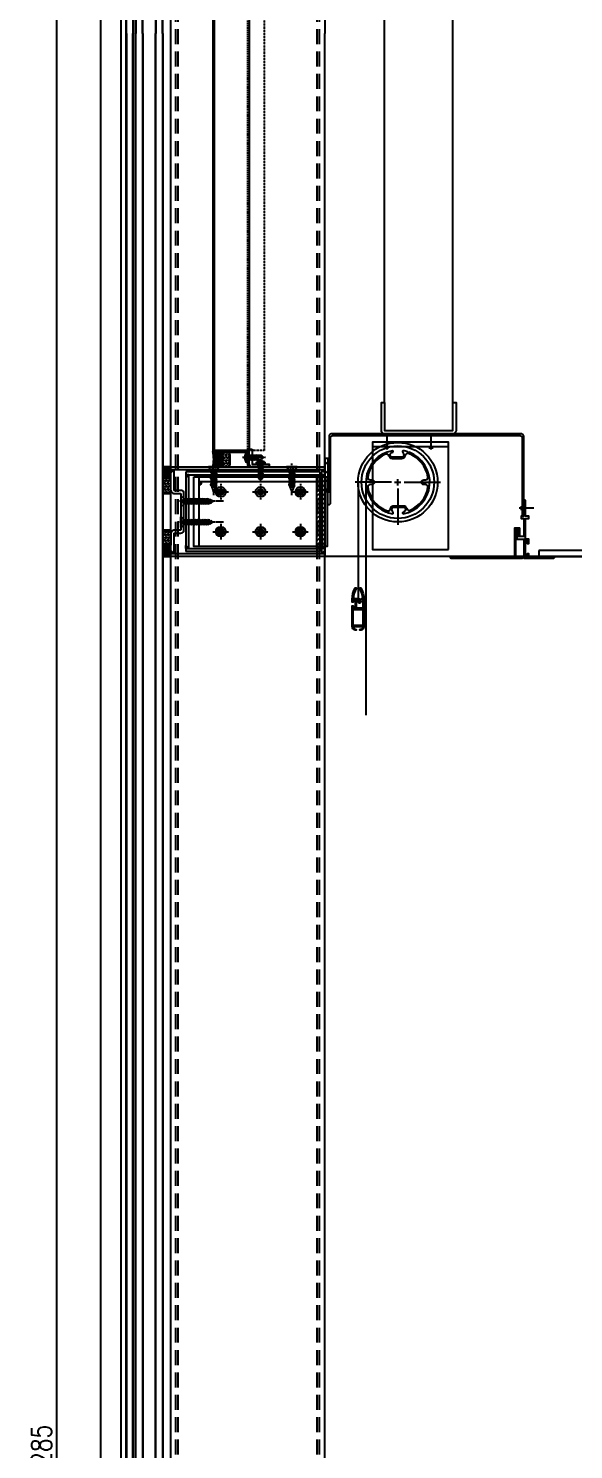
# Model space of a CAD drawing. Extents: x -3378 to 102197, y -3799 to 48702.
# Drawn here: x 58803 to 59351, y 41901 to 43329 of the extents above; entities that cross this region are included whole.
import ezdxf

# ---------------------------------------------------------------- set-up
doc = ezdxf.new("R2010")
doc.units = 0
for name, pattern in [('CEN1', [9, 6, -1, 1, -1]), ('CENTER', [2, 1.25, -0.25, 0.25, -0.25]), ('HIDDEN', [0.375, 0.25, -0.125])]:
    doc.linetypes.add(name, pattern=pattern)
for name, color, linetype in [('ARR', 6, 'Continuous'), ('BCM-DIM', 54, 'Continuous'), ('BCM-draft', 252, 'Continuous'), ('CENTER', 4, 'CENTER'), ('CL', 14, 'CENTER'), ('DIM', 173, 'Continuous'), ('不鏽鋼板S.S.PANEL', 30, 'Continuous'), ('剖面線 HATCH', 251, 'Continuous'), ('填縫物 SEALANT', 1, 'Continuous'), ('泡棉', 8, 'Continuous'), ('矽利康', 9, 'Continuous'), ('結構體 STRUCTURAL', 154, 'Continuous'), ('螺絲 固定五金 FASTENERS', 124, 'Continuous'), ('螺絲、螺栓', 4, 'Continuous'), ('視覺模型鋁擠型暫替', 4, 'Continuous'), ('金屬面材 METAL PANEL', 2, 'Continuous'), ('鋁擠型 AL. EXTRUSION', 3, 'Continuous'), ('镀锌钢板', 3, 'Continuous'), ('隔熱材 INSULATION', 9, 'HIDDEN'), ('隱藏線 HIDDEN', 8, 'HIDDEN')]:
    doc.layers.add(name, color=color, linetype=linetype)
doc.layers.add('BCM-GLA', color=4, linetype='Continuous', lineweight=5)
doc.layers.add('不顯示', color=254, linetype='Continuous', plot=False)
doc.styles.add('GM_ANNO_TEXT', font='simplex.shx', dxfattribs={"width": 0.8})
doc.dimstyles.new('GM_DIM', dxfattribs={"dimscale": 0, "dimtxt": 20, "dimasz": 10, "dimexe": 5, "dimexo": 5, "dimgap": 5, "dimtad": 1, "dimdec": 0, "dimdsep": 46, "dimtxsty": 'GM_ANNO_TEXT', "dimblk": 'ARCHTICK', "dimcen": 0, "dimclrd": 4, "dimclre": 4, "dimclrt": 10, "dimadec": 0, "dimazin": 2, "dimtfac": 1, "dimtdec": 0, "dimtix": 1, "dimtofl": 0, "dimtmove": 2, "dimatfit": 3, "dimfxl": 1.5, "dimarcsym": 1})
pattern_1 = [(225.01674839, (80495.91214, 992133.0331), (0.44207090537, -0.44181253335), [])]
pattern_2 = [(135, (992266.9537, -80782.9719), (-0.44194173824, -0.44194173824), [])]
pattern_3 = [(225.01674839, (80490.91884, 992148.02625), (0.44207090537, -0.44181253335), [])]
pattern_4 = [(225.01674839, (80500.91346, 992148.02625), (0.44207090537, -0.44181253335), [])]
pattern_5 = [(90, (-94993.687, -997925.494), (-1.25, 0), []), (180, (-94993.687, -997925.494), (-1e-16, -1.25), [])]
pattern_6 = [(90, (154.4923, -120.1606), (-1.649778, 1e-16), [0.9525, -1.905]), (210, (154.4923, -120.1606), (0.824889, -1.42875), [0.9525, -1.905]), (150, (154.4923, -119.2081), (-0.824889, -1.42875), [0.9525, -1.905])]

# ---------------------------------------------------------------- blocks, each defined once
blk = doc.blocks.new('*u55')
at = {"layer": '泡棉'}
h = blk.add_hatch(dxfattribs=at)
h.set_pattern_fill('HEX', color=256, scale=0.3)
h.set_pattern_definition([(0, (-4141.5022, 978.2385), (0, 1.6497784), [0.9525, -1.905]), (120, (-4141.5022, 978.2385), (-1.42875, -0.8248892), [0.9525, -1.905]), (60, (-4140.5497, 978.2385), (-1.42875, 0.8248892), [0.9525, -1.905])])
edge = h.paths.add_edge_path()
edge.add_line((-12, 9.5), (-3, 9.5))
edge.add_arc((-3, 12.5), 3, 270, 360)
edge.add_line((0, 12.5), (0, 14.5))
edge.add_arc((-3, 14.5), 3, 0, 90)
edge.add_line((-3, 17.5), (-12, 17.5))
edge.add_arc((-12, 14.5), 3, 90, 180)
edge.add_line((-15, 14.5), (-15, 12.5))
edge.add_arc((-12, 12.5), 3, 180, 270)
at = {"layer": '矽利康'}
h = blk.add_hatch(dxfattribs=at)
h.set_pattern_fill('ANSI37', color=256, scale=0.5, style=0)
h.set_pattern_definition([(45, (-4141.5022, 978.2385), (-1.122532, 1.122532), []), (135, (-4141.5022, 978.2385), (-1.122532, -1.122532), [])])
edge = h.paths.add_edge_path()
edge.add_arc((-7.7, -32.1), 33, 76.4372, 103.5628)
edge.add_arc((-16.6, 1.1), 1.6, 315, 360)
edge.add_line((-15, 1.1), (-15, 12.5))
edge.add_arc((-12, 12.5), 3, 180, 270)
edge.add_line((-12, 9.5), (-3, 9.5))
edge.add_arc((-3, 12.5), 3, 270, 360)
edge.add_line((0, 12.5), (0, 0))
at = {"layer": '泡棉'}
blk.add_lwpolyline([(-12, 9.5), (-3, 9.5, 0.414214), (0, 12.5), (0, 14.5, 0.414214), (-3, 17.5), (-12, 17.5, 0.414214), (-15, 14.5), (-15, 12.5, 0.414214)], format="xyb", close=True, dxfattribs=at)
at = {"layer": '矽利康'}
blk.add_lwpolyline([(0, 0, 0.118914), (-15.5, 0, 0.198912), (-15, 1.1), (-15, 12.5, 0.414214), (-12, 9.5), (-3, 9.5, 0.414214), (0, 12.5)], format="xyb", close=True, dxfattribs=at)
blk = doc.blocks.new('M5x16圓頭自攻')
at = {"layer": 'ARR', "color": 0, "linetype": 'CENTER', "ltscale": 0.87}
blk.add_line((18, 0), (-5.1, 0), dxfattribs=at)
at = {"layer": 'ARR', "color": 0, "linetype": 'ByBlock', "ltscale": 0.3}
for p, q in [((-1.6, -4.5), (-1.6, 4.5)), ((0.5, 2.2), (1.1, 1.9)), ((0.7, 2.1), (1.6, -2.5)), ((1.9, 1.9), (1.1, 1.9)), ((2.2, 2.5), (3.2, -2.5)), ((3.5, 1.9), (2.7, 1.9)), ((3.8, 2.5), (4.8, -2.5)), ((5.1, 1.9), (4.3, 1.9)), ((5.4, 2.5), (6.4, -2.5)), ((6.8, 1.9), (5.9, 1.9)), ((7.2, 2.5), (8.2, -2.5)), ((8.4, 1.9), (7.7, 1.9)), ((8.7, 1.9), (8, 1.9)), ((9.1, 2.5), (9.7, -0.6)), ((14.1, 2.1), (9.5, 2.1)), ((15.8, 0.1), (14.1, 2.1)), ((15.8, 0.1), (15.9, 0.1)), ((16, 0), (16, 0)), ((2.1, -1.9), (2.9, -1.9)), ((3.7, -1.9), (4.5, -1.9)), ((5.3, -1.9), (6.1, -1.9)), ((6.9, -1.9), (7.8, -1.9)), ((8.5, -2.1), (12.9, -2.1)), ((15.8, -0.1), (14.1, -2.1)), ((15.8, -0.1), (15.9, -0.1))]:
    blk.add_line(p, q, dxfattribs=at)
blk.add_lwpolyline([(-3, -0.5, 0.134476), (-1.6, -4.5), (-0.6, -4.5, 0.198912), (-0.4, -4.4), (-0.1, -4.1, 0.198912), (0, -3.9), (0, 3.9, 0.198912), (-0.1, 4.1), (-0.4, 4.4, 0.198912), (-0.6, 4.5), (-1.6, 4.5, 0.134562), (-3, 0.5), (-2.5, 0.5), (-2.5, -0.5), (-3, -0.5)], format="xyb", dxfattribs=at)
blk.add_lwpolyline([(1.1, 1.9), (2.1, -1.9), (1.8, -2.5), (1.6, -2.5), (1.3, -1.9), (0.3, 1.9), (0.5, 2.2)], dxfattribs=at)
for points in [[(3.2, -2.5), (2.9, -1.9), (1.9, 1.9), (2.2, 2.5), (2.4, 2.5), (2.7, 1.9), (3.7, -1.9), (3.4, -2.5)], [(4.8, -2.5), (4.5, -1.9), (3.5, 1.9), (3.8, 2.5), (4, 2.5), (4.3, 1.9), (5.3, -1.9), (5, -2.5)], [(6.4, -2.5), (6.1, -1.9), (5.1, 1.9), (5.4, 2.5), (5.6, 2.5), (5.9, 1.9), (6.9, -1.9), (6.6, -2.5)], [(8.2, -2.5), (7.8, -1.9), (6.8, 1.9), (7.2, 2.5), (7.3, 2.5), (7.7, 1.9), (8.7, -1.9), (8.3, -2.5)], [(9.1, 2.5), (8.7, 1.9), (9.7, -0.6), (9.5, 2.1), (9.2, 2.5)]]:
    blk.add_lwpolyline(points, close=True, dxfattribs=at)
for centre, radius, start, end in [((0.7, 3.1), 0.874, 220.3388, 257.7802), ((10.9, -0.3), 1.2, 56.152, 236.152), ((14.9, 6.9), 7.01, 241.6458, 278.008), ((15.9, 1.7), 1.82, 168.8617, 267.6865), ((15.9, 0), 0.05, 0, 90), ((1.2, -3.3), 1.44, 84.7312, 144.22), ((13.5, 4.9), 7.01, 241.6458, 274.9541), ((15.9, 0), 0.05, 270, 0)]:
    blk.add_arc(centre, radius, start, end, dxfattribs=at)
blk = doc.blocks.new('*U255')
blk.add_blockref('M5x16圓頭自攻', (0, 0))
blk = doc.blocks.new('*U80')
at = {"layer": 'BCM-draft', "linetype": 'HIDDEN', "ltscale": 5}
blk.add_line((16.6, 35), (1093.4, 35), dxfattribs=at)
at = {"layer": 'BCM-draft'}
blk.add_lwpolyline([(16.6, 36.6), (1093.4, 36.6)], dxfattribs=at)
at = {"layer": '不鏽鋼板S.S.PANEL'}
blk.add_lwpolyline([(1095, 1.6), (1095, 35), (1108, 35), (1108, 36.6), (1095, 36.6, 0.414214), (1093.4, 35), (1093.4, 1.6), (16.6, 1.6), (16.6, 35, 0.414214), (15, 36.6), (2, 36.6), (2, 35), (15, 35), (15, 1.6, 0.414214), (16.6, 0), (1093.4, 0, 0.414214)], format="xyb", close=True, dxfattribs=at)
at = {"layer": '金屬面材 METAL PANEL'}
for points in [[(18, 39.6), (3, 39.6), (3, 56.6), (0, 56.6), (0, 39.6, 0.414214), (3, 36.6), (18, 36.6)], [(1092, 39.6), (1107, 39.6), (1107, 56.6), (1110, 56.6), (1110, 39.6, -0.414214), (1107, 36.6), (1092, 36.6)]]:
    blk.add_lwpolyline(points, format="xyb", close=True, dxfattribs=at)
at = {"layer": '隔熱材 INSULATION', "const_width": 0.2}
blk.add_lwpolyline([(1093.4, 35), (1093.4, 51.6), (16.6, 51.6), (16.6, 35)], dxfattribs=at)
at = {"layer": '隔熱材 INSULATION'}
blk.add_lwpolyline([(1093.4, 1.6), (16.6, 1.6), (16.6, 51.6), (1093.4, 51.6)], close=True, dxfattribs=at)
at = {"layer": '填縫物 SEALANT', "extrusion": (0, 0, -1), "zscale": -1}
blk.add_blockref('*u55', (0, 0), dxfattribs=at)
at = {"layer": '填縫物 SEALANT'}
blk.add_blockref('*u55', (1110, 0), dxfattribs=at)
at = {"layer": '螺絲 固定五金 FASTENERS'}
for p, rotation in [((3, 48.1), 180), ((9.5, 35), 90), ((1100.5, 35), 90)]:
    blk.add_blockref('*U255', p, dxfattribs=dict(at, rotation=rotation))
blk.add_blockref('*U255', (1107, 48.1), dxfattribs=at)
blk = doc.blocks.new('*u927')
at = {"layer": 'CENTER', "color": 0, "ltscale": 5}
blk.add_line((28.3, 0), (-3.6, 0), dxfattribs=at)
at = {"layer": '螺絲、螺栓', "color": 0, "linetype": 'ByBlock', "ltscale": 0.2}
for p, q in [((0.3, 5.3), (0.3, -5.3)), ((3.1, 2.5), (3.1, -2.5)), ((3.1, 2.4), (4.6, 2.4)), ((5.1, 3.2), (6.3, -3.1)), ((5.7, 2.4), (7.8, 2.4)), ((8.2, 3.2), (9.5, -3.1)), ((8.9, 2.4), (10.9, 2.4)), ((11.4, 3.2), (12.6, -3.1)), ((12, 2.4), (14.1, 2.4)), ((14.5, 3.2), (15.8, -3.1)), ((17.2, 2.4), (15.2, 2.4)), ((17.7, 3.2), (18.9, -3.1)), ((18.2, 2.6), (24.8, 0.2)), ((3.1, -2.4), (5.9, -2.4)), ((7, -2.4), (9, -2.4)), ((10.1, -2.4), (12.2, -2.4)), ((13.3, -2.4), (15.3, -2.4)), ((16.4, -2.4), (18.5, -2.4)), ((24.8, -0.2), (19.5, -2.3))]:
    blk.add_line(p, q, dxfattribs=at)
blk.add_lwpolyline([(3.1, -2.5), (0.3, -5.3), (0, -5.3), (0, 5.3), (0.3, 5.3), (3.1, 2.5)], dxfattribs=at)
blk.add_lwpolyline([(0, 1.6, -0.048054), (2.7, 0.7, -0.292428), (3.1, 0, -0.292428), (2.7, -0.7, -0.048054), (0, -1.6, -0.048054)], format="xyb", dxfattribs=at)
for points in [[(6.3, -3.1), (5.9, -2.4), (4.6, 2.4), (5.1, 3.2), (5.3, 3.2), (5.7, 2.4), (7, -2.4), (6.5, -3.1)], [(9.5, -3.1), (9, -2.4), (7.8, 2.4), (8.2, 3.2), (8.4, 3.2), (8.9, 2.4), (10.1, -2.4), (9.7, -3.1)], [(12.6, -3.1), (12.2, -2.4), (10.9, 2.4), (11.4, 3.2), (11.6, 3.2), (12, 2.4), (13.3, -2.4), (12.8, -3.1)], [(15.8, -3.1), (15.3, -2.4), (14.1, 2.4), (14.5, 3.2), (14.7, 3.2), (15.2, 2.4), (16.4, -2.4), (16, -3.1)], [(18.9, -3.1), (18.5, -2.4), (17.2, 2.4), (17.7, 3.2), (17.9, 3.2), (18.3, 2.4), (19.6, -2.4), (19.1, -3.1)]]:
    blk.add_lwpolyline(points, close=True, dxfattribs=at)
blk.add_arc((24.7, 0), 0.252, 292.1627, 69.4623, dxfattribs=at)
blk = doc.blocks.new('*U929')
blk.add_blockref('*u927', (0, 0))
blk = doc.blocks.new('A$C4E2A2353')
at = {"layer": 'ARR', "color": 0, "linetype": 'CEN1', "ltscale": 0.5}
blk.add_line((42.9, 0), (-3.6, 0), dxfattribs=at)
at = {"layer": 'ARR', "color": 0, "linetype": 'ByBlock', "ltscale": 0.3}
for p, q in [((0.3, -5.3), (0.3, 5.3)), ((3.1, -2.5), (3.1, 2.5)), ((4.4, 2.2), (3.1, 2.2)), ((3.1, 1.2), (3.8, -2.2)), ((4.7, 2.9), (4.4, 2.2)), ((4.4, 2.2), (5.3, -2.2)), ((4.4, 2), (5.3, -2.4)), ((5.3, 2.2), (4.7, 2.9)), ((4.7, 2.9), (5.9, -2.9)), ((4.9, 2.1), (5.8, -2.3)), ((6.8, 2.2), (5.3, 2.2)), ((5.3, 2.2), (6.3, -2.2)), ((5.3, 2.2), (6.3, -2.2)), ((7.1, 2.9), (6.8, 2.2)), ((6.8, 2.2), (7.7, -2.2)), ((6.9, 2), (7.8, -2.4)), ((7.8, 2.2), (7.1, 2.9)), ((7.1, 2.9), (8.4, -2.9)), ((7.3, 2.1), (8.2, -2.3)), ((9.3, 2.2), (7.8, 2.2)), ((7.8, 2.2), (8.7, -2.2)), ((7.8, 2.2), (8.7, -2.2)), ((9.6, 2.9), (9.3, 2.2)), ((9.3, 2.2), (10.2, -2.2)), ((9.3, 2), (10.2, -2.4)), ((10.2, 2.2), (9.6, 2.9)), ((9.6, 2.9), (10.8, -2.9)), ((9.8, 2.1), (10.7, -2.3)), ((11.7, 2.2), (10.2, 2.2)), ((10.2, 2.2), (11.1, -2.2)), ((10.2, 2.2), (11.1, -2.2)), ((12, 2.9), (11.7, 2.2)), ((11.7, 2.2), (12.6, -2.2)), ((11.7, 2), (12.7, -2.4)), ((12.7, 2.2), (12, 2.9)), ((12, 2.9), (13.2, -2.9)), ((12.2, 2.1), (13.1, -2.3)), ((14.1, 2.2), (12.7, 2.2)), ((12.7, 2.2), (13.6, -2.2)), ((12.7, 2.2), (13.6, -2.2)), ((14.5, 2.9), (14.1, 2.2)), ((14.1, 2.2), (15, -2.2)), ((14.2, 2), (15.1, -2.4)), ((15.1, 2.2), (14.5, 2.9)), ((14.5, 2.9), (15.7, -2.9)), ((14.6, 2.1), (15.5, -2.3)), ((16.6, 2.2), (15.1, 2.2)), ((15.1, 2.2), (16, -2.2)), ((15.1, 2.2), (16, -2.2)), ((16.9, 2.9), (16.6, 2.2)), ((16.6, 2.2), (17.5, -2.2)), ((16.6, 2), (17.5, -2.4)), ((17.5, 2.2), (16.9, 2.9)), ((16.9, 2.9), (18.1, -2.9)), ((17.1, 2.1), (18, -2.3)), ((19, 2.2), (17.5, 2.2)), ((17.5, 2.2), (18.4, -2.2)), ((17.5, 2.2), (18.4, -2.2)), ((19.3, 2.9), (19, 2.2)), ((19, 2.2), (19.9, -2.2)), ((19.1, 2), (20, -2.4)), ((20, 2.2), (19.3, 2.9)), ((19.3, 2.9), (20.6, -2.9)), ((19.5, 2.1), (20.4, -2.3)), ((21.4, 2.2), (20, 2.2)), ((20, 2.2), (20.9, -2.2)), ((20, 2.2), (20.9, -2.2)), ((21.8, 2.9), (21.4, 2.2)), ((21.8, 2.9), (21.4, 2.2)), ((21.4, 2.2), (22.4, -2.2)), ((21.4, 2.2), (22.4, -2.2)), ((21.5, 2), (22.4, -2.4)), ((21.5, 2), (22.4, -2.4)), ((22.4, 2.2), (21.8, 2.9)), ((21.8, 2.9), (23, -2.9)), ((22.4, 2.2), (21.8, 2.9)), ((21.8, 2.9), (23, -2.9)), ((21.9, 2.1), (22.9, -2.3)), ((21.9, 2.1), (22.9, -2.3)), ((23.9, 2.2), (22.4, 2.2)), ((22.4, 2.2), (23.3, -2.2)), ((23.9, 2.2), (22.4, 2.2)), ((22.4, 2.2), (23.3, -2.2)), ((22.4, 2.2), (23.3, -2.2)), ((22.4, 2.2), (23.3, -2.2)), ((24.2, 2.9), (23.9, 2.2)), ((24.2, 2.9), (23.9, 2.2)), ((23.9, 2.2), (24.8, -2.2)), ((23.9, 2.2), (24.8, -2.2)), ((23.9, 2), (24.8, -2.4)), ((23.9, 2), (24.8, -2.4)), ((24.8, 2.2), (24.2, 2.9)), ((24.2, 2.9), (25.4, -2.9)), ((24.8, 2.2), (24.2, 2.9)), ((24.2, 2.9), (25.4, -2.9)), ((24.4, 2.1), (25.3, -2.3)), ((24.4, 2.1), (25.3, -2.3)), ((26.3, 2.2), (24.8, 2.2)), ((24.8, 2.2), (25.8, -2.2)), ((26.3, 2.2), (24.8, 2.2)), ((24.8, 2.2), (25.8, -2.2)), ((24.8, 2.2), (25.8, -2.2)), ((24.8, 2.2), (25.8, -2.2)), ((26.6, 2.9), (26.3, 2.2)), ((26.6, 2.9), (26.3, 2.2)), ((26.3, 2.2), (27.2, -2.2)), ((26.3, 2.2), (27.2, -2.2)), ((26.4, 2), (27.3, -2.4)), ((26.4, 2), (27.3, -2.4)), ((27.3, 2.2), (26.6, 2.9)), ((26.6, 2.9), (27.9, -2.9)), ((27.3, 2.2), (26.6, 2.9)), ((26.6, 2.9), (27.9, -2.9)), ((26.8, 2.1), (27.7, -2.3)), ((26.8, 2.1), (27.7, -2.3)), ((28.9, 1.4), (27.3, 2.2)), ((27.3, 2.2), (28.2, -2.2)), ((27.3, 2.2), (28.2, -2.2)), ((27.3, 2.2), (28.2, -2.2)), ((27.3, 2.2), (28.2, -2.2)), ((29.2, 2.2), (28.9, 1.4)), ((28.9, 1.4), (29.5, -1.5)), ((30, 1), (29.2, 2.2)), ((29.2, 2.2), (30.2, -2.2)), ((32.3, 0), (30, 1.2)), ((30, 1), (30.4, -1)), ((32.3, 0), (32.3, 0)), ((3.1, -1), (3.5, -2.9)), ((3.1, -2.4), (3.5, -2.9)), ((3.5, -2.9), (3.8, -2.2)), ((3.8, -2.2), (5.3, -2.2)), ((5.3, -2.2), (5.9, -2.9)), ((5.9, -2.9), (6.3, -2.2)), ((6.3, -2.2), (7.7, -2.2)), ((7.7, -2.2), (8.4, -2.9)), ((8.4, -2.9), (8.7, -2.2)), ((8.7, -2.2), (10.2, -2.2)), ((10.2, -2.2), (10.8, -2.9)), ((10.8, -2.9), (11.1, -2.2)), ((11.1, -2.2), (12.6, -2.2)), ((12.6, -2.2), (13.2, -2.9)), ((13.2, -2.9), (13.6, -2.2)), ((13.6, -2.2), (15, -2.2)), ((15, -2.2), (15.7, -2.9)), ((15.7, -2.9), (16, -2.2)), ((16, -2.2), (17.5, -2.2)), ((17.5, -2.2), (18.1, -2.9)), ((18.1, -2.9), (18.4, -2.2)), ((18.4, -2.2), (19.9, -2.2)), ((19.9, -2.2), (20.6, -2.9)), ((20.6, -2.9), (20.9, -2.2)), ((20.9, -2.2), (22.4, -2.2)), ((22.4, -2.2), (23, -2.9)), ((22.4, -2.2), (23, -2.9)), ((23, -2.9), (23.3, -2.2)), ((23, -2.9), (23.3, -2.2)), ((23.3, -2.2), (24.8, -2.2)), ((23.3, -2.2), (24.8, -2.2)), ((24.8, -2.2), (25.4, -2.9)), ((24.8, -2.2), (25.4, -2.9)), ((25.4, -2.9), (25.8, -2.2)), ((25.4, -2.9), (25.8, -2.2)), ((25.8, -2.2), (27.2, -2.2)), ((25.8, -2.2), (27.2, -2.2)), ((27.2, -2.2), (27.9, -2.9)), ((27.2, -2.2), (27.9, -2.9)), ((27.9, -2.9), (28.2, -2.2)), ((27.9, -2.9), (28.2, -2.2)), ((28.2, -2.2), (29.5, -1.5)), ((29.5, -1.5), (30.2, -2.2)), ((30.2, -2.2), (30.4, -1)), ((30.4, -1), (32.3, 0)), ((32.3, 0), (32.3, 0))]:
    blk.add_line(p, q, dxfattribs=at)
blk.add_lwpolyline([(3.1, 2.5), (0.3, 5.3), (0, 5.3), (0, -5.3), (0.3, -5.3), (3.1, -2.5)], dxfattribs=at)
blk.add_lwpolyline([(0, -1.6, 0.048054), (2.7, -0.7, 0.292428), (3.1, 0, 0.292428), (2.7, 0.7, 0.048054), (0, 1.6, 0.048054)], format="xyb", dxfattribs=at)
blk = doc.blocks.new('*U920')
at = {"layer": '螺絲、螺栓', "color": 0, "linetype": 'ByBlock', "xscale": -1, "rotation": 180}
blk.add_blockref('A$C4E2A2353', (0, 0), dxfattribs=at)
blk = doc.blocks.new('橫料01-彎弧區用')
at = {"layer": '剖面線 HATCH'}
h = blk.add_hatch(dxfattribs=at)
h.set_pattern_fill('ANSI31', color=256, angle=90)
h.set_pattern_definition([(135, (102655.0726, -51370.389), (-2.24506403, -2.24506403), [])])
h.paths.add_polyline_path([(8, 0), (8, -3), (82, -3), (82, 0)])
h = blk.add_hatch(dxfattribs=at)
h.set_pattern_fill('ANSI31', color=256, angle=90)
h.set_pattern_definition([(135, (102655.0787, -51375.389), (-2.24506403, -2.24506403), [])])
h.paths.add_polyline_path([(11.4, -5), (11.4, -8), (78.9, -8), (78.9, -5)])
at = {"layer": '視覺模型鋁擠型暫替', "linetype": 'Continuous'}
h = blk.add_hatch(dxfattribs=at)
h.set_pattern_fill('ANSI31', color=1, scale=5, angle=90)
h.set_pattern_definition(pattern_2)
h.paths.add_polyline_path([(3, -3), (6, 0), (3, 0)])
h = blk.add_hatch(dxfattribs=at)
h.set_pattern_fill('ANSI31', color=1, scale=5, angle=180.0167)
h.set_pattern_definition(pattern_4)
h.paths.add_polyline_path([(8, -5), (8, -8), (11, -5)])
h = blk.add_hatch(dxfattribs=at)
h.set_pattern_fill('ANSI31', color=1, scale=5, angle=180.0167)
h.set_pattern_definition(pattern_3)
h.paths.add_polyline_path([(79, -5), (82, -8), (82, -5)])
h = blk.add_hatch(dxfattribs=at)
h.set_pattern_fill('ANSI31', color=1, scale=5, angle=90)
h.set_pattern_definition(pattern_2)
h.paths.add_polyline_path([(87, 0), (84, 0), (87, -3)])
h = blk.add_hatch(dxfattribs=at)
h.set_pattern_fill('ANSI31', color=1, scale=5, angle=180.0167)
h.set_pattern_definition(pattern_4)
h.paths.add_polyline_path([(11, -139.5), (8, -136.5), (8, -139.5)])
h = blk.add_hatch(dxfattribs=at)
h.set_pattern_fill('ANSI31', color=1, scale=5, angle=180.0167)
h.set_pattern_definition(pattern_3)
h.paths.add_polyline_path([(82, -139.5), (82, -136.5), (79, -139.5)])
h = blk.add_hatch(dxfattribs=at)
h.set_pattern_fill('ANSI31', color=1, scale=5, angle=180.0167)
h.set_pattern_definition(pattern_1)
h.paths.add_polyline_path([(6, -154.5), (3, -151.5), (3, -154.5)])
h = blk.add_hatch(dxfattribs=at)
h.set_pattern_fill('ANSI31', color=1, scale=5, angle=180.0167)
h.set_pattern_definition(pattern_1)
h.paths.add_polyline_path([(87, -154.5), (87, -151.5), (84, -154.5)])
at = {"layer": '剖面線 HATCH'}
blk.add_lwpolyline([(8, -3), (8, 0), (82, 0), (82, -3)], close=True, dxfattribs=at)
at = {"layer": '視覺模型鋁擠型暫替', "color": 6, "linetype": 'Continuous'}
for p, q in [((82, -8), (8, -8)), ((82, -11), (82, -8)), ((8, -136.5), (8, -133.5))]:
    blk.add_line(p, q, dxfattribs=at)
at = {"layer": '視覺模型鋁擠型暫替', "color": 1, "linetype": 'Continuous'}
for points in [[(6, 0), (3, 0), (3, -3), (6, 0)], [(8, -8), (8, -5), (11, -5), (8, -8)], [(82, -8), (82, -5), (79, -5), (82, -8)], [(84, 0), (87, 0), (87, -3), (84, 0)], [(8, -136.5), (8, -139.5), (11, -139.5), (8, -136.5)], [(82, -136.5), (82, -139.5), (79, -139.5), (82, -136.5)], [(3, -151.5), (3, -154.5), (6, -154.5), (3, -151.5)], [(87, -151.5), (87, -154.5), (84, -154.5), (87, -151.5)]]:
    blk.add_lwpolyline(points, dxfattribs=at)
at = {"layer": '金屬面材 METAL PANEL', "linetype": 'Continuous'}
for p, q in [((0, -154.5), (0, 0)), ((0, 0), (90, 0)), ((3, 0), (3, -154.5)), ((87, -154.5), (87, 0)), ((90, 0), (90, -154.5)), ((87, -3), (3, -3)), ((63.5, -141.5), (26.5, -141.5)), ((23.5, -154.5), (0, -154.5)), ((3, -151.5), (23.5, -151.5)), ((23.5, -144.5), (23.5, -151.5)), ((26.5, -151.5), (26.5, -144.5)), ((26.5, -144.5), (63.5, -144.5)), ((63.5, -144.5), (63.5, -151.5)), ((66.5, -151.5), (66.5, -144.5)), ((66.5, -151.5), (87, -151.5)), ((90, -154.5), (66.5, -154.5))]:
    blk.add_line(p, q, dxfattribs=at)
at = {"layer": '金屬面材 METAL PANEL'}
for p, q in [((5, -5), (5, -139.5)), ((5, -5), (85, -5)), ((8, -139.5), (8, -5)), ((82, -139.5), (82, -5)), ((85, -5), (85, -139.5)), ((5, -139.5), (85, -139.5)), ((82, -136.5), (8, -136.5))]:
    blk.add_line(p, q, dxfattribs=at)
blk.add_lwpolyline([(8, -8), (8, -5), (82, -5), (82, -8)], close=True, dxfattribs=at)
at = {"layer": '金屬面材 METAL PANEL', "linetype": 'Continuous'}
for centre, start, end in [((26.5, -144.5), 90, 180.005), ((63.5, -144.5), 0, 90), ((23.5, -151.5), 269.9833, 0), ((66.5, -151.5), 180, 270)]:
    blk.add_arc(centre, 3, start, end, dxfattribs=at)
at = {"layer": '螺絲 固定五金 FASTENERS'}
for name, p, xscale, rotation in [('*U929', (0, -33), -1.000000000000001, 180), ('*U929', (0, -111.5), -1.000000000000001, 180), ('*U920', (34.5, -144.5), -1, 270)]:
    blk.add_blockref(name, p, dxfattribs=dict(at, xscale=xscale, rotation=rotation))
at = {"layer": '螺絲 固定五金 FASTENERS', "rotation": 90}
blk.add_blockref('*U920', (55.5, -144.5), dxfattribs=at)
blk = doc.blocks.new('*U35')
blk.add_lwpolyline([(1.2, 0.7), (2.5, 0.7, -0.398336), (3, 0.2, -0.027263), (3, -0.2, -0.398336), (2.5, -0.7), (1.2, -0.7, 0.414214), (0.7, -1.2), (0.7, -2.5, -0.398336), (0.2, -3, -0.027263), (-0.2, -3, -0.398336), (-0.7, -2.5), (-0.7, -1.2, 0.414214), (-1.2, -0.7), (-2.5, -0.7, -0.398336), (-3, -0.2, -0.027263), (-3, 0.2, -0.398336), (-2.5, 0.7), (-1.2, 0.7, 0.414214), (-0.7, 1.2), (-0.7, 2.5, -0.398336), (-0.2, 3, -0.027263), (0.2, 3, -0.398336), (0.7, 2.5), (0.7, 1.2, 0.414214)], format="xyb", close=True)
blk.add_circle((0, 0), 5)
at = {"layer": 'CL'}
for p, q in [((-8, 0), (8, 0)), ((0, 8), (0, -8))]:
    blk.add_line(p, q, dxfattribs=at)
blk = doc.blocks.new('圓孔6mm')
at = {"layer": '視覺模型鋁擠型暫替', "color": 6, "linetype": 'Continuous'}
blk.add_circle((0, 0), 3, dxfattribs=at)
at = {"layer": 'BCM-draft'}
blk.add_blockref('*U35', (0, 0), dxfattribs=at)
blk = doc.blocks.new('4t 托架')
at = {"layer": '視覺模型鋁擠型暫替', "color": 7, "linetype": 'Continuous'}
for centre, radius, start, end in [((14.5, -11.5), 1, 270, 0), ((14.5, -11.5), 2, 270, 0), ((14.5, -11.5), 3, 270, 0), ((138.5, -11.5), 3, 180, 270), ((138.5, -11.5), 2, 180, 270), ((138.5, -11.5), 1, 180, 270)]:
    blk.add_arc(centre, radius, start, end, dxfattribs=at)
at = {"layer": '镀锌钢板', "color": 6, "linetype": 'Continuous'}
for p, q in [((14.5, -6.5), (14.5, -76.5)), ((138.5, -11.5), (14.5, -11.5)), ((138.5, -76.5), (138.5, -6.5))]:
    blk.add_line(p, q, dxfattribs=at)
blk.add_lwpolyline([(9.5, -6.5), (143.5, -6.5), (143.5, -76.5), (9.5, -76.5)], close=True, dxfattribs=at)
at = {"layer": '視覺模型鋁擠型暫替', "linetype": 'Continuous'}
for p in [(36.5, -21.5), (76.5, -21.5), (116.5, -21.5), (36.5, -61.5), (76.5, -61.5), (116.5, -61.5)]:
    blk.add_blockref('圓孔6mm', p, dxfattribs=at)
blk = doc.blocks.new('ASC-Facade Detail W1 & W2$0$CW_C1$0$NR-54')
for points in [[(-0.212, 1.246, 0.766396), (-0.442, -1.184, -0.994084), (-0.414, -1.194, 0.041271), (-0.212, -1.246, 0.632567), (-0.184, -1.205), (-0.23, -1.124, -0.575047), (-0.149, -0.985), (0.211, -0.985, -0.768251), (0.257, -1.159), (0.194, -1.195, 0.837568), (0.212, -1.246, 0.766396), (0.442, 1.184, -0.994084), (0.414, 1.194, 0.041271), (0.212, 1.246, 0.632567), (0.184, 1.205), (0.23, 1.124, -0.575047), (0.149, 0.985), (-0.211, 0.985, -0.768251), (-0.257, 1.159), (-0.194, 1.195, 0.837568)], [(-1.192, 0.202, 0.464153), (-1.1, 0.093), (-1.023, 0.093, -1), (-1.023, -0.093), (-1.1, -0.093, 0.464153), (-1.192, -0.202, 0.268255), (-0.42, -1.134, 0.481314), (-0.296, -1.059, -0.376214), (-0.149, -0.93), (0.211, -0.93, -0.348452), (0.355, -1.044, 0.468335), (0.483, -1.108, 0.253356), (1.192, -0.202, 0.464153), (1.1, -0.093), (1.023, -0.093, -1), (1.023, 0.093), (1.1, 0.093, 0.464153), (1.192, 0.202, 0.268255), (0.42, 1.134, 0.481314), (0.296, 1.059, -0.376214), (0.149, 0.93), (-0.211, 0.93, -0.348452), (-0.355, 1.044, 0.468335), (-0.483, 1.108, 0.253356)]]:
    blk.add_lwpolyline(points, format="xyb", close=True)
blk = doc.blocks.new('CW WINDOW SHADING')
at = {"layer": '鋁擠型 AL. EXTRUSION'}
h = blk.add_hatch(dxfattribs=at)
h.set_pattern_fill('ANSI31', color=256, scale=50.8, style=0)
h.set_pattern_definition([(135, (-79898.378, 10971.907), (4.49012806, 4.49012806), [])])
h.paths.add_polyline_path([(-10.9, 26.8), (-7.5, 26.8), (-7.5, 60.1), (-10.9, 60.1)])
h = blk.add_hatch(dxfattribs=at)
h.set_pattern_fill('ANSI31', color=256, scale=50.8, style=0)
h.set_pattern_definition([(135, (-79909.291, 10956.907), (4.49012806, 4.49012806), [])])
edge = h.paths.add_edge_path()
edge.add_arc((24.9, -70.3), 0.6, 31.3464, 211.3464, ccw=False)
edge.add_arc((6.6, -81.5), 22, 360, 391.3464, ccw=False)
edge.add_line((28.6, -81.5), (28.6, -107.9))
edge.add_arc((22.6, -107.9), 6, 330, 360, ccw=False)
edge.add_line((27.8, -110.9), (27.4, -111.5))
edge.add_arc((25.7, -110.5), 2, 270, 330, ccw=False)
edge.add_line((25.7, -112.5), (24.8, -112.5))
edge.add_arc((24.8, -112), 0.5, 90, 270, ccw=False)
edge.add_line((24.8, -111.5), (25.7, -111.5))
edge.add_arc((25.7, -110.5), 1, 270, 330)
edge.add_line((26.5, -111), (27.4, -109.6))
edge.add_arc((27, -109.4), 0.381, 330, 450)
edge.add_line((27, -109), (18.1, -109))
edge.add_arc((18.1, -109.4), 0.381, 450, 570)
edge.add_line((17.8, -109.6), (18.6, -111))
edge.add_arc((19.5, -110.5), 1, 210, 270)
edge.add_line((19.5, -111.5), (20.4, -111.5))
edge.add_arc((20.4, -112), 0.5, 270, 450, ccw=False)
edge.add_line((20.4, -112.5), (19.5, -112.5))
edge.add_arc((19.5, -110.5), 2, 210, 270, ccw=False)
edge.add_line((17.8, -111.5), (17.4, -110.9))
edge.add_arc((22.6, -107.9), 6, 180, 210, ccw=False)
edge.add_line((16.6, -107.9), (16.6, -88))
edge.add_line((16.6, -88), (17.5, -88))
edge.add_line((17.5, -88), (17.5, -89.6))
edge.add_arc((17.9, -89.6), 0.381, 540, 630)
edge.add_line((17.9, -90), (19.5, -90))
edge.add_arc((19.5, -89.6), 0.381, 270, 360)
edge.add_line((19.9, -89.6), (19.9, -82.5))
edge.add_arc((19.5, -82.5), 0.381, 360, 450)
edge.add_line((19.5, -82.1), (17.9, -82.1))
edge.add_arc((17.9, -82.5), 0.381, 450, 540)
edge.add_line((17.5, -82.5), (17.5, -84.2))
edge.add_line((17.5, -84.2), (16.6, -84.2))
edge.add_line((16.6, -84.2), (16.6, -81.5))
edge.add_arc((38.6, -81.5), 22, 508.6536, 540, ccw=False)
edge.add_arc((20.3, -70.3), 0.6, 328.6536, 508.6536, ccw=False)
edge.add_arc((38.6, -81.5), 20.8, 508.6536, 536.3089)
edge.add_arc((18.2, -80.2), 0.381, 536.3089, 630)
edge.add_line((18.2, -80.5), (21.8, -80.5))
edge.add_arc((21.8, -81), 0.5, 270, 450, ccw=False)
edge.add_line((21.8, -81.5), (21.2, -81.5))
edge.add_arc((21.2, -81.9), 0.381, 450, 540)
edge.add_line((20.8, -81.9), (20.8, -89.6))
edge.add_arc((21.2, -89.6), 0.381, 540, 630)
edge.add_line((21.2, -90), (27.2, -90))
edge.add_arc((27.2, -89.6), 0.381, 270, 360)
edge.add_line((27.6, -89.6), (27.6, -81.9))
edge.add_arc((27.2, -81.9), 0.381, 360, 450)
edge.add_line((27.2, -81.5), (26.4, -81.5))
edge.add_arc((26.4, -81), 0.5, 90, 270, ccw=False)
edge.add_line((26.4, -80.5), (27, -80.5))
edge.add_arc((27, -80.2), 0.381, 270, 363.6911)
edge.add_arc((6.6, -81.5), 20.8, 363.6911, 391.3464)
edge = h.paths.add_edge_path(flags=16)
edge.add_line((27.5, -91.6), (27.5, -107.6))
edge.add_arc((27.3, -107.6), 0.254, 270, 360, ccw=False)
edge.add_line((27.3, -107.8), (17.9, -107.8))
edge.add_arc((17.9, -107.6), 0.254, 180, 270, ccw=False)
edge.add_line((17.6, -107.6), (17.6, -91.8))
edge.add_arc((17.9, -91.8), 0.254, 90, 180, ccw=False)
edge.add_line((17.9, -91.6), (27.5, -91.6))
for p, q in [((182.9, 85), (-3.7, 85)), ((113.3, 71.9), (37.1, 71.9)), ((51.3, 83.1), (51.3, 69.2)), ((95.8, 83.1), (95.8, 69.2)), ((53.5, 71), (49.2, 71)), ((93.6, 71), (97.9, 71)), ((56.1, 36.3), (19.6, 36.3)), ((22.6, 36.3), (22.6, -80.3)), ((30.4, 36.3), (30.4, -197.9)), ((59.3, 36.3), (65.6, 36.3)), ((62.5, 33.1), (62.5, 39.5)), ((62.5, 29.9), (62.5, -6.6)), ((68.8, 36.3), (105.3, 36.3)), ((199.2, 10.2), (184.5, 10.2)), ((186.4, 12.1), (186.4, 8.3))]:
    blk.add_line(p, q, dxfattribs=at)
for points in [[(187.9, 84.4), (187.1, 84.8), (186.3, 85), (-3.7, 85), (-4.6, 84.8), (-5.4, 84.5), (-6.1, 83.9), (-6.5, 83.1), (-6.6, 82.3), (-6.6, 26.2), (-8.3, 26.2), (-8.3, 15.5), (-8.1, 14.9), (-7.7, 14.4), (-7.2, 14), (-6.6, 13.9), (-6.1, 14), (-5.5, 14.4), (-5.2, 14.9), (-5.1, 15.5), (-5.1, 80.4), (-5, 81.4), (-4.5, 82.2), (-3.9, 82.8), (-3.1, 83.2), (-2.2, 83.4), (184.5, 83.4), (185.4, 83.3), (186.2, 82.9), (186.9, 82.3), (187.3, 81.5), (187.5, 80.6), (187.5, 2.3), (189.1, 2.3), (189.1, 82.2), (188.9, 83.1), (188.5, 83.8)], [(113.3, -31.2), (113.3, 76.6), (37.1, 76.6), (37.1, -31.2)], [(-10.9, 26.8), (-7.5, 26.8), (-7.5, 60.1), (-10.9, 60.1)], [(190.7, 18.2), (189.1, 18.2), (189.1, 2.3), (186.5, 2.3), (186.5, -0.2), (189.1, -0.2), (189.1, -18.3), (183.5, -18.3), (183.5, -11.3), (181.9, -11.3), (181.9, -20.9), (189.1, -20.9), (189.1, -30.2), (189.3, -30.5), (189.1, -30.7), (189.1, -40), (219.3, -40), (220.8, -38.4), (194, -38.4), (194, -35.7), (192.4, -35.7), (192.4, -38.4), (190.7, -38.4), (190.7, -22.6), (192.4, -22.6), (192.4, -25.3), (194, -25.3), (194, -21.1), (190.7, -21.1), (190.7, -0.2), (194, -0.2), (194, 2.3), (190.7, 2.3), (190.7, 18.2)], [(22.6, -80.3), (22, -82.6)], [(22.6, -80.3), (24.6, -81.5)]]:
    blk.add_lwpolyline(points, close=True, dxfattribs=at)
blk.add_lwpolyline([(116.2, -40), (182.7, -40), (183.6, -40), (187.6, -40, 0.153915), (187.8, -39.9), (188.9, -39.2, 0.73323), (188.7, -38.4), (187.5, -38.4), (183.6, -38.4), (182.7, -38.4), (181.5, -38.4, -0.414214), (181.1, -38), (181.1, -11.7, -0.414214), (181.5, -11.3), (182.3, -11.3), (183.1, -11.3, -0.414214), (183.5, -11.7), (183.5, -13.1), (183.5, -17.3, 0.414214), (183.9, -17.7), (184.7, -17.7, 0.414214), (185.1, -17.3), (185.1, -16.7), (185.1, -10.2, 0.414214), (184.7, -9.8), (180, -9.8, 0.414214), (179.6, -10.2), (179.6, -37.1), (179.6, -38, -0.414214), (179.2, -38.4), (178.5, -38.4), (178, -38.4), (166.4, -38.4), (166.3, -38.6, -0.414214), (166.1, -38.6), (165.9, -38.4), (118, -38.4), (115.4, -38.4, 0.668179), (115.1, -39.1), (115.9, -39.9, 0.198912), (116.2, -40)], format="xyb", dxfattribs=at)
for points in [[(24.3, -70.6, -1), (25.4, -70, -0.137634), (28.6, -81.5), (28.6, -107.9, -0.131652), (27.8, -110.9), (27.4, -111.5, -0.267949), (25.7, -112.5), (24.8, -112.5, -1), (24.8, -111.5), (25.7, -111.5, 0.267949), (26.5, -111), (27.4, -109.6, 0.57735), (27, -109), (18.1, -109, 0.57735), (17.8, -109.6), (18.6, -111, 0.267949), (19.5, -111.5), (20.4, -111.5, -1), (20.4, -112.5), (19.5, -112.5, -0.267949), (17.8, -111.5), (17.4, -110.9, -0.131652), (16.6, -107.9), (16.6, -88), (17.5, -88), (17.5, -89.6, 0.414214), (17.9, -90), (19.5, -90, 0.414214), (19.9, -89.6), (19.9, -82.5, 0.414214), (19.5, -82.1), (17.9, -82.1, 0.414214), (17.5, -82.5), (17.5, -84.2), (16.6, -84.2), (16.6, -81.5, -0.137634), (19.8, -70, -1), (20.8, -70.6, 0.121258), (17.8, -80.1, 0.433211), (18.2, -80.5), (21.8, -80.5, -1), (21.8, -81.5), (21.2, -81.5, 0.414214), (20.8, -81.9), (20.8, -89.6, 0.414214), (21.2, -90), (27.2, -90, 0.414214), (27.6, -89.6), (27.6, -81.9, 0.414214), (27.2, -81.5), (26.4, -81.5, -1), (26.4, -80.5), (27, -80.5, 0.433211), (27.3, -80.1, 0.121258)], [(17.6, -91.6), (27.3, -91.6, -0.414214), (27.5, -91.8), (27.5, -107.6, -0.414214), (27.3, -107.8), (17.9, -107.8, -0.414214), (17.6, -107.6)], [(27.5, -91.6), (27.5, -107.6, -0.414214), (27.3, -107.8), (17.9, -107.8, -0.414214), (17.6, -107.6), (17.6, -91.8, -0.414214), (17.9, -91.6)]]:
    blk.add_lwpolyline(points, format="xyb", close=True, dxfattribs=at)
at = {"layer": '鋁擠型 AL. EXTRUSION', "const_width": 2.39}
blk.add_lwpolyline([(25.1, -83.2, -1), (22.9, -84.1, -1)], format="xyb", close=True, dxfattribs=at)
at = {"layer": '鋁擠型 AL. EXTRUSION'}
for radius in [39.9, 36.5]:
    blk.add_circle((62.5, 36.3), radius, dxfattribs=at)
at = {"layer": '鋁擠型 AL. EXTRUSION', "xscale": 25.39999999850988, "yscale": 25.39999999850988, "zscale": 25.39999999850988}
blk.add_blockref('ASC-Facade Detail W1 & W2$0$CW_C1$0$NR-54', (62.5, 36.3), dxfattribs=at)
blk = doc.blocks.new('425424')
at = {"layer": 'BCM-DIM', "linetype": 'Continuous'}
h = blk.add_hatch(dxfattribs=at)
h.set_pattern_fill('ANSI37', color=256, scale=10, angle=45)
h.set_pattern_definition(pattern_5)
h.paths.add_polyline_path([(0, -11.5), (-8, -11.5), (-8, 0), (0, 0)])
h = blk.add_hatch(dxfattribs=at)
h.set_pattern_fill('ANSI37', color=256, scale=10, angle=45)
h.set_pattern_definition(pattern_5)
h.paths.add_polyline_path([(0, -78.5), (-8, -78.5), (-8, -90), (0, -90)])
at = {"layer": '泡棉'}
h = blk.add_hatch(dxfattribs=at)
h.set_pattern_fill('HEX', color=256, scale=0.3, angle=90)
h.set_pattern_definition(pattern_6)
h.paths.add_polyline_path([(0, -11.5), (-8, -11.5), (-8, -26.5), (0, -26.5)])
h = blk.add_hatch(dxfattribs=at)
h.set_pattern_fill('HEX', color=256, scale=0.3, angle=90)
h.set_pattern_definition(pattern_6)
h.paths.add_polyline_path([(0, -63.5), (-8, -63.5), (-8, -78.5), (0, -78.5)])
at = {"layer": 'BCM-DIM', "linetype": 'Continuous'}
for p, q in [((0, 0), (-8, 0)), ((-0.1, -26.5), (-8.1, -26.5)), ((-0.1, -63.5), (-8.1, -63.5)), ((0, -90), (-8, -90))]:
    blk.add_line(p, q, dxfattribs=at)
at = {"layer": '泡棉'}
for points in [[(0, -11.5), (-8, -11.5), (-8, -26.5), (0, -26.5)], [(0, -78.5), (-8, -78.5), (-8, -63.5), (0, -63.5)]]:
    blk.add_lwpolyline(points, close=True, dxfattribs=at)
blk = doc.blocks.new('_ArchTick')
at = {"color": 0, "linetype": 'ByBlock', "const_width": 0.15}
blk.add_lwpolyline([(-0.5, -0.5), (0.5, 0.5)], dxfattribs=at)
blk = doc.blocks.new('*D860')
at = {"layer": 'Defpoints', "color": 0, "ltscale": 10, "transparency": 16777216}
for p in [(58886.1, 44040.6, 0), (58831.5, 39755.6), (58876.1, 39755.6, 0)]:
    blk.add_point(p, dxfattribs=at)
at = {"layer": 'DIM', "color": 4, "lineweight": -2, "ltscale": 10, "transparency": 16777216}
for p, q in [((58881.1, 44040.6), (58826.5, 44040.6)), ((58831.5, 44040.6), (58831.5, 39755.6)), ((58871.1, 39755.6), (58826.5, 39755.6))]:
    blk.add_line(p, q, dxfattribs=at)
at = {"layer": 'DIM', "color": 4, "lineweight": -2, "ltscale": 10, "transparency": 16777216, "xscale": 10, "yscale": 10, "zscale": 10}
for p, rotation in [((58831.5, 44040.6), 90), ((58831.5, 39755.6), 270)]:
    blk.add_blockref('_ArchTick', p, dxfattribs=dict(at, rotation=rotation))
at = {"layer": 'DIM', "color": 10, "ltscale": 10, "transparency": 16777216, "insert": (58816.5, 41898.1), "char_height": 20, "attachment_point": 5, "rotation": 90, "style": 'GM_ANNO_TEXT', "bg_fill": 3, "box_fill_scale": 1.1, "bg_fill_color": 256, "bg_fill_true_color": 13158600, "bg_fill_transparency": 0}
blk.add_mtext('4285', dxfattribs=at)

msp = doc.modelspace()

# ---------------------------------------------------------------- linework, layer by layer
at = {"layer": 'BCM-GLA', "linetype": 'ByBlock', "elevation": 0}
for points in [[(58901.111, 43323.786), (58901.111, 44029.586), (58902.111, 44030.586), (58909.111, 44030.586), (58909.111, 43323.786)], [(58918.611, 43323.786), (58918.611, 44029.586), (58917.611, 44030.586), (58910.611, 44030.586), (58910.611, 43323.786)], [(58938.611, 43323.786), (58938.611, 44029.586), (58937.611, 44030.586), (58930.611, 44030.586), (58930.611, 43323.786)], [(58901.111, 43323.786), (58901.111, 39854.266)], [(58909.111, 39854.266), (58909.111, 43323.786)], [(58910.611, 39854.266), (58910.611, 43323.786)], [(58918.611, 43323.786), (58918.611, 39854.266)], [(58930.611, 39854.266), (58930.611, 43323.786)], [(58938.611, 43323.786), (58938.611, 39854.266)]]:
    msp.add_lwpolyline(points, dxfattribs=at)
at = {"layer": 'BCM-GLA', "color": 5, "linetype": 'ByBlock', "elevation": 0}
for points in [[(58902.111, 43323.786), (58902.111, 44029.172), (58902.525, 44029.586), (58908.111, 44029.586), (58908.111, 43323.786)], [(58917.611, 43323.786), (58917.611, 44029.172), (58917.197, 44029.586), (58911.611, 44029.586), (58911.611, 43323.786)], [(58937.611, 43323.786), (58937.611, 44029.172), (58937.197, 44029.586), (58931.611, 44029.586), (58931.611, 43323.786)], [(58902.111, 43323.786), (58902.111, 39854.266)], [(58908.111, 39854.266), (58908.111, 43323.786)], [(58911.611, 39854.266), (58911.611, 43323.786)], [(58917.611, 43323.786), (58917.611, 39854.266)], [(58931.611, 39854.266), (58931.611, 43323.786)], [(58937.611, 43323.786), (58937.611, 39854.266)]]:
    msp.add_lwpolyline(points, dxfattribs=at)
at = {"layer": '不顯示'}
for p, q in [((59161.111, 42952.752, 0), (59161.111, 43783.085, 0)), ((59229.861, 42952.752, 0), (59229.861, 43783.085, 0)), ((59161.111, 42952.752, 0), (59161.111, 43048.077, 0)), ((59229.861, 42952.752, 0), (59229.861, 43048.077, 0))]:
    msp.add_line(p, q, dxfattribs=at)
at = {"layer": '不顯示', "elevation": 0}
msp.add_lwpolyline([(59161.111, 42952.752), (59161.111, 42924.627), (59229.861, 42924.627), (59229.861, 42952.752), (59232.986, 42952.752), (59232.986, 42924.627, -0.41421356), (59229.861, 42921.502), (59161.111, 42921.502, -0.41421356), (59157.986, 42924.627), (59157.986, 42952.752)], format="xyb", close=True, dxfattribs=at)
msp.add_lwpolyline([(59161.111, 42952.752), (59161.111, 42924.627), (59229.861, 42924.627), (59229.861, 42952.752), (59232.986, 42952.752), (59232.986, 42924.627, -0.41421356), (59229.861, 42921.502), (59161.111, 42921.502, -0.41421356), (59157.986, 42924.627), (59157.986, 42952.752)], format="xyb", close=True, dxfattribs=at)
at = {"layer": '結構體 STRUCTURAL', "elevation": 0}
msp.add_lwpolyline([(59316.038, 42804.077), (59316.038, 42798.077), (70701.113, 42798.077), (70701.113, 42804.077)], close=True, dxfattribs=at)
at = {"layer": '視覺模型鋁擠型暫替', "color": 1, "linetype": 'Continuous'}
msp.add_line((61885.836, 42798.098, 0), (59101.111, 42798.077, 0), dxfattribs=at)
at = {"layer": '金屬面材 METAL PANEL'}
for p, q in [((58896.111, 44036.586, 0), (58896.111, 39759.584, 0)), ((58946.611, 43323.786, 0), (58946.611, 43998.085, 0)), ((59101.111, 43998.085, 0), (59101.111, 43323.786, 0)), ((58946.611, 39854.266, 0), (58946.611, 43323.786, 0)), ((59101.111, 39854.266, 0), (59101.111, 43323.786, 0))]:
    msp.add_line(p, q, dxfattribs=at)
at = {"layer": '金屬面材 METAL PANEL', "elevation": 0}
msp.add_lwpolyline([(58876.111, 39854.266), (58876.111, 44040.586)], dxfattribs=at)
at = {"layer": '金屬面材 METAL PANEL', "color": 8, "elevation": 0}
msp.add_lwpolyline([(58901.111, 44036.586), (58901.111, 39854.266)], dxfattribs=at)
at = {"layer": '隱藏線 HIDDEN', "linetype": 'HIDDEN', "ltscale": 60}
for p, q in [((58951.111, 43958.085, 0), (58951.111, 39798.085, 0)), ((58953.411, 43958.085, 0), (58953.411, 39798.085, 0)), ((59093.311, 43958.085, 0), (59093.311, 39798.085, 0)), ((59095.611, 43958.085, 0), (59095.611, 39798.085, 0))]:
    msp.add_line(p, q, dxfattribs=at)

# ---------------------------------------------------------------- block references
for name, p in [('CW WINDOW SHADING', (59112.024, 42836.502, 0)), ('425424', (58946.619, 42888.085, 0))]:
    msp.add_blockref(name, p)
at = {"layer": '視覺模型鋁擠型暫替', "linetype": 'Continuous', "rotation": 270}
msp.add_blockref('橫料01-彎弧區用', (59101.111, 42888.085, 0), dxfattribs=at)
at = {"layer": '金屬面材 METAL PANEL', "rotation": 270}
msp.add_blockref('*U80', (58988.611, 43998.085, 0), dxfattribs=at)
at = {"layer": '金屬面材 METAL PANEL', "linetype": 'Continuous'}
msp.add_blockref('4t 托架', (58960.111, 42884.585, 0), dxfattribs=at)

# ---------------------------------------------------------------- next in the draw order: dimensions: what is measured, and where the dimension line sits
at = {"layer": 'DIM', "ltscale": 10}
dim = msp.add_linear_dim(base=(58831.529, 39755.584), p1=(58886.111, 44040.586, 0), p2=(58876.111, 39755.584, 0), angle=90, dimstyle='GM_DIM', override={"dimscale": 1, "dimfxl": 10, "dimtfill": 1, "dimtfillclr": 1}, dxfattribs=at)
dim.commit()
dim.dimension.update_dxf_attribs({"geometry": '*D860', "text_midpoint": (58816.529, 41898.085)})

doc.saveas('drawing.dxf')
